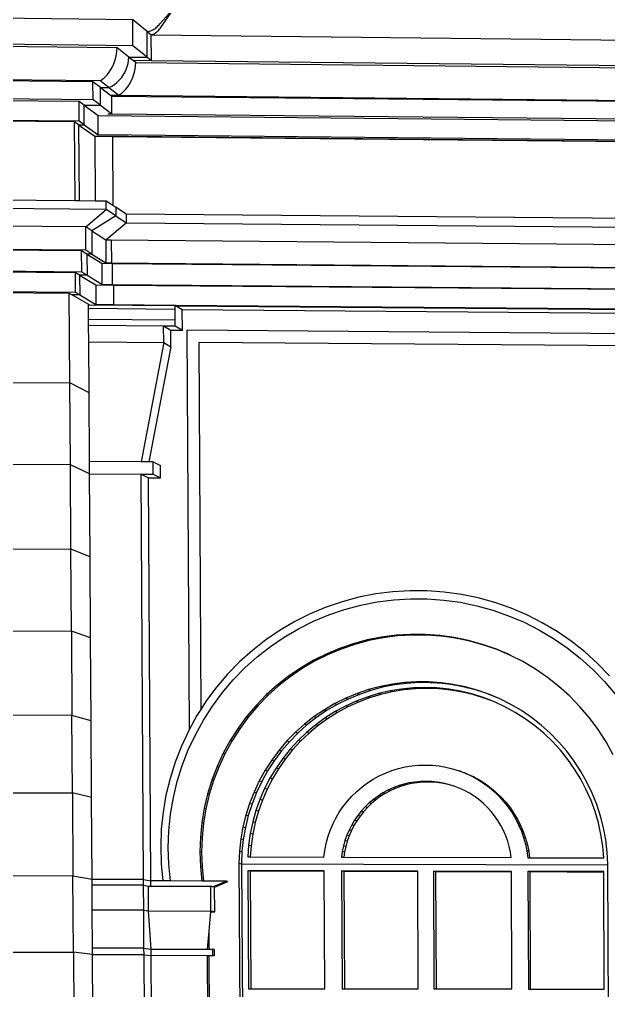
# Model space of a CAD drawing. Extents: x -106 to 80, y -44 to 65.
# Drawn here: x -48.99 to -32.37, y 10.86 to 38.27 of the extents above; entities that cross this region are included whole.
import ezdxf

# ---------------------------------------------------------------- set-up
doc = ezdxf.new("R2010")
doc.units = 0
doc.layers.get('0').update_dxf_attribs({"linetype": 'CONTINUOUS'})

msp = doc.modelspace()

# ---------------------------------------------------------------- linework, layer by layer
for p, q in [((-45.796, 38.263), (-62.522, 38.447)), ((-45.028, 38.152), (-44.609, 38.62)), ((-44.966, 38.1), (-44.609, 38.62)), ((-45.392, 37.931), (-45.796, 38.263)), ((-45.792, 37.53), (-45.796, 38.263)), ((-45.075, 38.099), (-45.054, 38.125)), ((-45.054, 38.125), (-45.028, 38.152)), ((-45.392, 37.931), (-45.359, 37.936)), ((-45.387, 37.207), (-45.392, 37.931)), ((-45.392, 37.931), (-45.275, 37.836)), ((-45.359, 37.936), (-45.326, 37.944)), ((-45.326, 37.944), (-45.294, 37.953)), ((-45.294, 37.953), (-45.263, 37.965)), ((-45.275, 37.836), (-45.247, 37.845)), ((-45.271, 37.113), (-45.275, 37.836)), ((-45.275, 37.836), (17.284, 37.158)), ((-45.263, 37.965), (-45.232, 37.978)), ((-45.247, 37.845), (-45.219, 37.856)), ((-45.232, 37.978), (-45.203, 37.994)), ((-45.219, 37.856), (-45.192, 37.869)), ((-45.203, 37.994), (-45.174, 38.012)), ((-45.192, 37.869), (-45.165, 37.885)), ((-45.174, 38.012), (-45.147, 38.031)), ((-45.165, 37.885), (-45.14, 37.902)), ((-45.147, 38.031), (-45.122, 38.052)), ((-45.14, 37.902), (-45.115, 37.921)), ((-45.122, 38.052), (-45.097, 38.075)), ((-45.115, 37.921), (-45.09, 37.942)), ((-45.097, 38.075), (-45.075, 38.099)), ((-45.09, 37.942), (-45.067, 37.965)), ((-45.067, 37.965), (-45.046, 37.989)), ((-45.046, 37.989), (-45.025, 38.015)), ((-45.025, 38.015), (-45.006, 38.042)), ((-45.006, 38.042), (-44.988, 38.071)), ((-44.988, 38.071), (-44.966, 38.1)), ((-45.792, 37.53), (-65.8, 37.745)), ((-46.237, 37.473), (-65.148, 37.675)), ((-46.273, 37.197), (-46.254, 37.288)), ((-46.254, 37.288), (-46.242, 37.381)), ((-46.242, 37.381), (-46.237, 37.473)), ((-45.906, 37.212), (-46.237, 37.473)), ((-45.387, 37.207), (-45.792, 37.53)), ((-46.371, 36.936), (-46.331, 37.02)), ((-46.331, 37.02), (-46.299, 37.107)), ((-46.299, 37.107), (-46.273, 37.197)), ((-45.949, 36.944), (-45.926, 37.032)), ((-45.926, 37.032), (-45.912, 37.121)), ((-45.912, 37.121), (-45.906, 37.212)), ((-45.906, 37.212), (-45.387, 37.207)), ((-45.906, 37.212), (-45.788, 37.119)), ((-45.788, 37.119), (-45.711, 37.058)), ((-45.788, 37.119), (-45.271, 37.113)), ((-45.715, 36.967), (-45.711, 37.058)), ((-45.711, 37.058), (17.721, 36.388)), ((-45.387, 37.207), (-45.271, 37.113)), ((-45.271, 37.113), (17.283, 36.451)), ((-46.522, 36.71), (-46.466, 36.781)), ((-46.466, 36.781), (-46.416, 36.856)), ((-46.416, 36.856), (-46.371, 36.936)), ((-46.063, 36.699), (-46.017, 36.777)), ((-46.017, 36.777), (-45.979, 36.859)), ((-45.979, 36.859), (-45.949, 36.944)), ((-45.772, 36.697), (-45.746, 36.786)), ((-45.746, 36.786), (-45.727, 36.876)), ((-45.727, 36.876), (-45.715, 36.967)), ((-46.716, 36.538), (-62.271, 36.699)), ((-46.919, 36.512), (-62.218, 36.671)), ((-46.708, 36.353), (-46.919, 36.512)), ((-46.916, 36.005), (-46.919, 36.512)), ((-46.716, 36.538), (-46.648, 36.588)), ((-46.469, 36.351), (-46.716, 36.538)), ((-46.648, 36.588), (-46.583, 36.646)), ((-46.583, 36.646), (-46.522, 36.71)), ((-46.312, 36.44), (-46.241, 36.496)), ((-46.241, 36.496), (-46.176, 36.558)), ((-46.176, 36.558), (-46.116, 36.626)), ((-46.116, 36.626), (-46.063, 36.699)), ((-45.887, 36.45), (-45.843, 36.528)), ((-45.843, 36.528), (-45.804, 36.611)), ((-45.804, 36.611), (-45.772, 36.697)), ((-46.705, 35.849), (-46.708, 36.353)), ((-46.708, 36.353), (-46.469, 36.351)), ((-46.708, 36.353), (-46.422, 36.138)), ((-46.469, 36.351), (-46.389, 36.392)), ((-46.469, 36.351), (-46.185, 36.136)), ((-46.389, 36.392), (-46.312, 36.44)), ((-46.185, 36.136), (-46.117, 36.186)), ((-46.117, 36.186), (-46.053, 36.243)), ((-46.053, 36.243), (-45.993, 36.306)), ((-45.993, 36.306), (-45.938, 36.375)), ((-45.938, 36.375), (-45.887, 36.45)), ((-46.916, 36.005), (-62.214, 36.16)), ((-47.31, 35.956), (-62.113, 36.107)), ((-47.168, 35.853), (-47.31, 35.956)), ((-47.306, 35.398), (-47.31, 35.956)), ((-46.705, 35.849), (-46.916, 36.005)), ((-46.422, 36.138), (-46.385, 36.111)), ((-46.422, 36.138), (-46.185, 36.136)), ((-46.382, 35.611), (-46.385, 36.111)), ((-46.385, 36.111), (18.397, 35.449)), ((-46.185, 36.136), (18.197, 35.477)), ((-47.165, 35.297), (-47.168, 35.853)), ((-47.168, 35.853), (-46.705, 35.849)), ((-47.168, 35.853), (-46.771, 35.564)), ((-46.705, 35.849), (-46.382, 35.611)), ((-47.306, 35.398), (-62.109, 35.545)), ((-47.439, 35.382), (-62.075, 35.527)), ((-47.322, 35.298), (-47.439, 35.382)), ((-47.425, 33.163), (-47.439, 35.382)), ((-47.165, 35.297), (-47.306, 35.398)), ((-46.768, 35.013), (-46.771, 35.564)), ((-46.771, 35.564), (18.783, 34.907)), ((-46.496, 35.612), (-46.382, 35.611)), ((-46.382, 35.611), (18.396, 34.961)), ((-47.322, 35.298), (-47.165, 35.297)), ((-47.322, 35.298), (-46.867, 34.975)), ((-47.322, 35.298), (-47.308, 33.162)), ((-47.165, 35.297), (-46.768, 35.013)), ((-46.867, 34.975), (-46.367, 34.97)), ((-46.867, 34.975), (-46.856, 33.157)), ((19.069, 34.327), (-46.867, 34.975)), ((18.782, 34.369), (-46.768, 35.013)), ((-46.367, 34.97), (19.069, 34.327)), ((-46.367, 34.97), (-46.355, 33.027)), ((-63.336, 33.308), (-47.425, 33.163)), ((-46.544, 32.907), (-64.619, 33.071)), ((-47.425, 33.163), (-47.308, 33.162)), ((-47.308, 33.162), (-46.856, 33.157)), ((-47.123, 32.415), (-46.544, 32.907)), ((-46.856, 33.157), (-46.545, 33.155)), ((-46.544, 32.907), (-46.545, 33.155)), ((-46.545, 33.155), (-46.355, 33.027)), ((-46.271, 32.726), (-46.544, 32.907)), ((-46.355, 33.027), (-46.272, 32.971)), ((-46.272, 32.971), (-46.271, 32.726)), ((-45.984, 32.778), (-46.272, 32.971)), ((-46.271, 32.726), (-46.952, 32.305)), ((-46.271, 32.726), (-45.983, 32.535)), ((-45.984, 32.778), (-45.983, 32.535)), ((18.218, 32.198), (-45.984, 32.778)), ((-47.123, 32.415), (-63.763, 32.563)), ((-46.952, 32.305), (-47.123, 32.415)), ((-47.119, 31.756), (-47.123, 32.415)), ((-46.555, 32.05), (-45.983, 32.535)), ((-45.983, 32.535), (18.217, 31.96)), ((-46.952, 32.305), (-46.948, 31.65)), ((-46.952, 32.305), (-46.555, 32.05)), ((-47.119, 31.756), (-62.12, 31.887)), ((-47.238, 31.744), (-62.09, 31.873)), ((-46.555, 32.05), (-46.551, 31.402)), ((-46.555, 32.05), (-46.402, 32.049)), ((-46.402, 32.049), (-46.398, 31.4)), ((-46.402, 32.049), (18.789, 31.477)), ((-47.088, 31.651), (-47.238, 31.744)), ((-47.234, 31.143), (-47.238, 31.744)), ((-46.948, 31.65), (-47.119, 31.756)), ((-47.088, 31.651), (-47.085, 31.052)), ((-46.948, 31.65), (-47.088, 31.651)), ((-47.088, 31.651), (-46.669, 31.39)), ((-46.948, 31.65), (-46.551, 31.402)), ((-47.234, 31.143), (-62.085, 31.269)), ((-46.669, 31.39), (-46.665, 30.798)), ((-46.669, 31.39), (-46.377, 31.387)), ((-46.551, 31.402), (-46.398, 31.4)), ((-46.398, 31.4), (18.787, 30.844)), ((-46.377, 31.387), (-46.373, 30.795)), ((-46.377, 31.387), (18.904, 30.83)), ((-47.412, 31.125), (-62.039, 31.249)), ((-47.409, 30.567), (-47.412, 31.125)), ((-47.295, 31.054), (-47.412, 31.125)), ((-47.295, 31.054), (-47.291, 30.498)), ((-47.085, 31.052), (-47.295, 31.054)), ((-47.295, 31.054), (-46.841, 30.78)), ((-47.085, 31.052), (-47.234, 31.143)), ((-47.085, 31.052), (-46.665, 30.798)), ((-46.841, 30.78), (-46.837, 30.23)), ((-46.841, 30.78), (-46.341, 30.776)), ((-46.665, 30.798), (-46.373, 30.795)), ((-46.373, 30.795), (18.902, 30.252)), ((-46.341, 30.776), (-46.338, 30.226)), ((-46.341, 30.776), (19.077, 30.232)), ((-47.409, 30.567), (-62.035, 30.688)), ((-52.859, 30.593), (-47.586, 30.55)), ((-47.586, 30.55), (-47.502, 30.5)), ((-47.57, 28.014), (-47.586, 30.55)), ((-47.502, 30.5), (-47.045, 30.232)), ((-47.291, 30.498), (-47.502, 30.5)), ((-47.291, 30.498), (-47.409, 30.567)), ((-47.291, 30.498), (-46.837, 30.23)), ((-47.045, 30.232), (-47.013, 30.213)), ((-47.044, 30.109), (-47.045, 30.232)), ((-47.013, 30.213), (-44.598, 30.194)), ((-46.837, 30.23), (-46.338, 30.226)), ((-46.338, 30.226), (-44.598, 30.212)), ((-44.598, 30.212), (-44.568, 30.193)), ((-44.598, 30.212), (-30.786, 30.1)), ((-44.598, 30.194), (-44.598, 30.212)), ((-44.598, 30.089), (-44.598, 30.194)), ((-44.568, 30.193), (-30.786, 30.081)), ((-44.568, 30.193), (-44.4, 30.088)), ((-44.598, 30.089), (-47.044, 30.109)), ((-47.043, 29.81), (-47.044, 30.109)), ((-44.596, 29.791), (-44.598, 30.089)), ((-44.396, 29.5), (-44.4, 30.088)), ((-44.4, 30.088), (-30.785, 29.978)), ((-47.043, 29.81), (-44.596, 29.791)), ((-47.042, 29.641), (-47.043, 29.81)), ((-47.039, 29.169), (-47.042, 29.641)), ((-47.042, 29.641), (-44.925, 29.624)), ((-44.922, 29.153), (-44.925, 29.624)), ((-44.925, 29.624), (-44.724, 29.503)), ((-44.925, 29.624), (-44.595, 29.622)), ((-44.595, 29.622), (-44.596, 29.791)), ((-44.595, 29.622), (-44.396, 29.5)), ((-44.724, 29.503), (-44.396, 29.5)), ((-44.722, 29.034), (-44.724, 29.503)), ((-30.938, 29.394), (-44.263, 29.499)), ((-44.196, 18.242), (-44.263, 29.499)), ((-47.03, 27.732), (-47.039, 29.169)), ((-47.039, 29.169), (-44.922, 29.153)), ((-44.922, 29.153), (-45.562, 25.787)), ((-44.922, 29.153), (-44.722, 29.034)), ((-43.935, 29.155), (-43.874, 18.798)), ((-31.141, 29.056), (-43.935, 29.155)), ((-44.722, 29.034), (-45.34, 25.785)), ((-51.212, 28.041), (-47.57, 28.014)), ((-47.556, 25.701), (-47.57, 28.014)), ((-47.03, 27.732), (-47.57, 28.014)), ((-47.017, 25.796), (-47.03, 27.732)), ((-47.015, 25.45), (-47.017, 25.796)), ((-45.562, 25.787), (-47.017, 25.796)), ((-45.34, 25.785), (-45.562, 25.787)), ((-45.219, 25.784), (-45.34, 25.785)), ((-45.216, 25.434), (-45.219, 25.784)), ((-45.219, 25.784), (-45.016, 25.684)), ((-47.556, 25.701), (-51.196, 25.725)), ((-47.541, 23.321), (-47.556, 25.701)), ((-47.015, 25.45), (-47.556, 25.701)), ((-45.014, 25.335), (-45.016, 25.684)), ((-47.015, 25.445), (-47.015, 25.45)), ((-47.001, 23.103), (-47.015, 25.445)), ((-47.015, 25.445), (-45.56, 25.436)), ((-45.491, 13.992), (-45.56, 25.436)), ((-45.56, 25.436), (-45.356, 25.338)), ((-45.56, 25.436), (-45.216, 25.434)), ((-45.356, 25.338), (-45.014, 25.335)), ((-45.288, 13.956), (-45.356, 25.338)), ((-45.216, 25.434), (-45.014, 25.335)), ((-51.18, 23.342), (-47.541, 23.321)), ((-47.526, 21.003), (-47.541, 23.321)), ((-47.001, 23.103), (-47.541, 23.321)), ((-46.986, 20.816), (-47.001, 23.103)), ((-39.415, 21.963), (-39.883, 21.837)), ((-38.94, 22.056), (-39.415, 21.963)), ((-38.459, 22.118), (-38.94, 22.056)), ((-37.975, 22.148), (-38.459, 22.118)), ((-37.49, 22.145), (-37.975, 22.148)), ((-37.006, 22.111), (-37.49, 22.145)), ((-36.525, 22.044), (-37.006, 22.111)), ((-36.05, 21.945), (-36.525, 22.044)), ((-35.582, 21.815), (-36.05, 21.945)), ((-40.341, 21.681), (-40.788, 21.494)), ((-39.883, 21.837), (-40.341, 21.681)), ((-39.818, 21.619), (-39.363, 21.741)), ((-39.363, 21.741), (-38.901, 21.833)), ((-38.901, 21.833), (-38.433, 21.893)), ((-38.433, 21.893), (-37.963, 21.922)), ((-37.963, 21.922), (-37.491, 21.919)), ((-37.491, 21.919), (-37.021, 21.885)), ((-37.021, 21.885), (-36.554, 21.82)), ((-36.554, 21.82), (-36.091, 21.724)), ((-36.091, 21.724), (-35.637, 21.598)), ((-35.123, 21.654), (-35.582, 21.815)), ((-40.788, 21.494), (-41.222, 21.278)), ((-40.698, 21.285), (-40.263, 21.467)), ((-40.263, 21.467), (-39.818, 21.619)), ((-35.637, 21.598), (-35.191, 21.442)), ((-35.191, 21.442), (-34.756, 21.256)), ((-34.676, 21.463), (-35.123, 21.654)), ((-34.243, 21.243), (-34.676, 21.463)), ((-41.222, 21.278), (-41.639, 21.033)), ((-41.119, 21.075), (-40.698, 21.285)), ((-34.756, 21.256), (-34.335, 21.042)), ((-33.825, 20.995), (-34.243, 21.243)), ((-51.118, 21.02), (-47.526, 21.003)), ((-46.986, 20.816), (-47.526, 21.003)), ((-47.526, 21.003), (-47.511, 18.629)), ((-41.639, 21.033), (-42.04, 20.761)), ((-41.914, 20.572), (-41.525, 20.837)), ((-41.525, 20.837), (-41.119, 21.075)), ((-38.774, 20.837), (-39.178, 20.757)), ((-38.366, 20.89), (-38.774, 20.837)), ((-38.733, 20.819), (-38.774, 20.837)), ((-38.325, 20.872), (-38.733, 20.819)), ((-37.956, 20.916), (-38.366, 20.89)), ((-38.325, 20.872), (-38.366, 20.89)), ((-37.915, 20.897), (-38.325, 20.872)), ((-37.915, 20.897), (-37.956, 20.916)), ((-37.544, 20.914), (-37.956, 20.916)), ((-37.504, 20.895), (-37.915, 20.897)), ((-37.504, 20.895), (-37.544, 20.914)), ((-37.133, 20.884), (-37.544, 20.914)), ((-37.094, 20.866), (-37.504, 20.895)), ((-36.725, 20.827), (-37.133, 20.884)), ((-37.094, 20.866), (-37.133, 20.884)), ((-36.687, 20.809), (-37.094, 20.866)), ((-34.335, 21.042), (-33.929, 20.801)), ((-33.424, 20.72), (-33.825, 20.995)), ((-46.972, 18.475), (-46.986, 20.816)), ((-42.04, 20.761), (-42.421, 20.463)), ((-42.284, 20.282), (-41.914, 20.572)), ((-39.575, 20.65), (-39.963, 20.517)), ((-39.532, 20.632), (-39.92, 20.499)), ((-39.178, 20.757), (-39.575, 20.65)), ((-39.532, 20.632), (-39.575, 20.65)), ((-39.135, 20.739), (-39.532, 20.632)), ((-39.135, 20.739), (-39.178, 20.757)), ((-38.733, 20.819), (-39.135, 20.739)), ((-36.322, 20.744), (-36.725, 20.827)), ((-36.687, 20.809), (-36.725, 20.827)), ((-36.284, 20.725), (-36.687, 20.809)), ((-36.284, 20.725), (-36.322, 20.744)), ((-35.925, 20.633), (-36.322, 20.744)), ((-35.887, 20.615), (-36.284, 20.725)), ((-35.536, 20.496), (-35.925, 20.633)), ((-35.887, 20.615), (-35.925, 20.633)), ((-35.499, 20.479), (-35.887, 20.615)), ((-33.929, 20.801), (-33.539, 20.533)), ((-33.042, 20.419), (-33.424, 20.72)), ((-42.421, 20.463), (-42.782, 20.139)), ((-40.342, 20.358), (-40.709, 20.174)), ((-40.298, 20.341), (-40.665, 20.157)), ((-39.963, 20.517), (-40.342, 20.358)), ((-40.298, 20.341), (-40.342, 20.358)), ((-39.92, 20.499), (-40.298, 20.341)), ((-39.92, 20.499), (-39.963, 20.517)), ((-35.157, 20.334), (-35.536, 20.496)), ((-35.499, 20.479), (-35.536, 20.496)), ((-35.134, 20.322), (-35.499, 20.479)), ((-35.134, 20.322), (-35.157, 20.334)), ((-34.789, 20.147), (-35.134, 20.322)), ((-33.539, 20.533), (-33.168, 20.24)), ((-32.681, 20.094), (-33.042, 20.419)), ((-42.782, 20.139), (-43.12, 19.793)), ((-42.635, 19.968), (-42.284, 20.282)), ((-40.709, 20.174), (-41.063, 19.966)), ((-40.665, 20.157), (-41.019, 19.949)), ((-40.665, 20.157), (-40.709, 20.174)), ((-34.435, 19.936), (-34.789, 20.147)), ((-33.168, 20.24), (-32.817, 19.924)), ((-32.342, 19.745), (-32.681, 20.094)), ((-43.12, 19.793), (-43.434, 19.424)), ((-42.963, 19.63), (-42.635, 19.968)), ((-41.063, 19.966), (-41.403, 19.734)), ((-41.019, 19.949), (-41.357, 19.717)), ((-41.019, 19.949), (-41.063, 19.966)), ((-34.095, 19.702), (-34.435, 19.936)), ((-32.817, 19.924), (-32.488, 19.585)), ((-43.268, 19.272), (-42.963, 19.63)), ((-41.726, 19.48), (-42.031, 19.205)), ((-41.68, 19.464), (-41.985, 19.189)), ((-41.403, 19.734), (-41.726, 19.48)), ((-41.68, 19.464), (-41.726, 19.48)), ((-41.357, 19.717), (-41.68, 19.464)), ((-41.357, 19.717), (-41.403, 19.734)), ((-38.471, 19.512), (-38.809, 19.446)), ((-38.409, 19.488), (-38.746, 19.421)), ((-38.129, 19.557), (-38.471, 19.512)), ((-38.471, 19.512), (-38.409, 19.488)), ((-38.068, 19.532), (-38.409, 19.488)), ((-37.785, 19.578), (-38.129, 19.557)), ((-38.129, 19.557), (-38.068, 19.532)), ((-37.725, 19.553), (-38.068, 19.532)), ((-37.44, 19.576), (-37.785, 19.578)), ((-37.785, 19.578), (-37.725, 19.553)), ((-37.38, 19.552), (-37.725, 19.553)), ((-37.44, 19.576), (-37.38, 19.552)), ((-37.096, 19.552), (-37.44, 19.576)), ((-37.037, 19.527), (-37.38, 19.552)), ((-37.096, 19.552), (-37.037, 19.527)), ((-36.754, 19.505), (-37.096, 19.552)), ((-36.696, 19.48), (-37.037, 19.527)), ((-36.416, 19.435), (-36.754, 19.505)), ((-36.754, 19.505), (-36.696, 19.48)), ((-36.358, 19.411), (-36.696, 19.48)), ((-33.771, 19.446), (-34.095, 19.702)), ((-32.488, 19.585), (-32.181, 19.225)), ((-43.434, 19.424), (-43.722, 19.035)), ((-43.548, 18.893), (-43.268, 19.272)), ((-42.031, 19.205), (-42.317, 18.91)), ((-41.985, 19.189), (-42.27, 18.894)), ((-41.985, 19.189), (-42.031, 19.205)), ((-39.467, 19.245), (-39.785, 19.113)), ((-39.403, 19.221), (-39.721, 19.089)), ((-39.141, 19.356), (-39.467, 19.245)), ((-39.467, 19.245), (-39.403, 19.221)), ((-39.078, 19.332), (-39.403, 19.221)), ((-38.861, 19.244), (-39.179, 19.147)), ((-38.809, 19.446), (-39.141, 19.356)), ((-39.141, 19.356), (-39.078, 19.332)), ((-38.799, 19.22), (-39.116, 19.123)), ((-38.746, 19.421), (-39.078, 19.332)), ((-38.537, 19.319), (-38.861, 19.244)), ((-38.799, 19.22), (-38.861, 19.244)), ((-38.809, 19.446), (-38.746, 19.421)), ((-38.476, 19.295), (-38.799, 19.22)), ((-38.209, 19.373), (-38.537, 19.319)), ((-38.476, 19.295), (-38.537, 19.319)), ((-38.148, 19.348), (-38.476, 19.295)), ((-37.878, 19.404), (-38.209, 19.373)), ((-38.148, 19.348), (-38.209, 19.373)), ((-37.818, 19.38), (-38.148, 19.348)), ((-37.545, 19.414), (-37.878, 19.404)), ((-37.818, 19.38), (-37.878, 19.404)), ((-37.485, 19.39), (-37.818, 19.38)), ((-37.212, 19.402), (-37.545, 19.414)), ((-37.485, 19.39), (-37.545, 19.414)), ((-37.153, 19.377), (-37.485, 19.39)), ((-36.881, 19.367), (-37.212, 19.402)), ((-37.153, 19.377), (-37.212, 19.402)), ((-36.823, 19.343), (-37.153, 19.377)), ((-36.553, 19.311), (-36.881, 19.367)), ((-36.823, 19.343), (-36.881, 19.367)), ((-36.495, 19.287), (-36.823, 19.343)), ((-36.228, 19.233), (-36.553, 19.311)), ((-36.495, 19.287), (-36.553, 19.311)), ((-36.171, 19.209), (-36.495, 19.287)), ((-36.083, 19.343), (-36.416, 19.435)), ((-36.416, 19.435), (-36.358, 19.411)), ((-36.026, 19.319), (-36.358, 19.411)), ((-35.91, 19.134), (-36.228, 19.233)), ((-36.171, 19.209), (-36.228, 19.233)), ((-35.854, 19.11), (-36.171, 19.209)), ((-35.757, 19.23), (-36.083, 19.343)), ((-36.083, 19.343), (-36.026, 19.319)), ((-35.701, 19.206), (-36.026, 19.319)), ((-35.439, 19.095), (-35.757, 19.23)), ((-35.757, 19.23), (-35.701, 19.206)), ((-35.436, 19.093), (-35.701, 19.206)), ((-33.465, 19.169), (-33.771, 19.446)), ((-43.722, 19.035), (-43.874, 18.798)), ((-40.093, 18.96), (-40.39, 18.786)), ((-40.028, 18.936), (-40.325, 18.763)), ((-39.785, 19.113), (-40.093, 18.96)), ((-40.093, 18.96), (-40.028, 18.936)), ((-39.721, 19.089), (-40.028, 18.936)), ((-39.49, 19.03), (-39.792, 18.892)), ((-39.785, 19.113), (-39.721, 19.089)), ((-39.427, 19.006), (-39.728, 18.868)), ((-39.179, 19.147), (-39.49, 19.03)), ((-39.427, 19.006), (-39.49, 19.03)), ((-39.116, 19.123), (-39.427, 19.006)), ((-39.116, 19.123), (-39.179, 19.147)), ((-35.854, 19.11), (-35.91, 19.134)), ((-35.688, 19.048), (-35.91, 19.134)), ((-35.694, 19.048), (-35.854, 19.11)), ((-35.688, 19.048), (-35.694, 19.048)), ((-35.572, 19.001), (-35.694, 19.048)), ((-35.599, 19.014), (-35.688, 19.048)), ((-35.572, 19.001), (-35.599, 19.014)), ((-35.296, 18.873), (-35.572, 19.001)), ((-35.436, 19.093), (-35.439, 19.095)), ((-35.13, 18.939), (-35.436, 19.093)), ((-34.832, 18.763), (-35.13, 18.939)), ((-33.178, 18.873), (-33.465, 19.169)), ((-47.511, 18.629), (-51.148, 18.644)), ((-43.874, 18.798), (-43.984, 18.627)), ((-43.803, 18.497), (-43.548, 18.893)), ((-42.317, 18.91), (-42.582, 18.596)), ((-42.27, 18.894), (-42.535, 18.581)), ((-42.27, 18.894), (-42.317, 18.91)), ((-40.39, 18.786), (-40.675, 18.593)), ((-40.325, 18.763), (-40.609, 18.57)), ((-40.39, 18.786), (-40.325, 18.763)), ((-40.085, 18.734), (-40.366, 18.557)), ((-40.02, 18.711), (-40.301, 18.534)), ((-39.792, 18.892), (-40.085, 18.734)), ((-40.02, 18.711), (-40.085, 18.734)), ((-39.728, 18.868), (-40.02, 18.711)), ((-39.728, 18.868), (-39.792, 18.892)), ((-35.003, 18.713), (-35.296, 18.873)), ((-34.721, 18.534), (-35.003, 18.713)), ((-34.547, 18.568), (-34.832, 18.763)), ((-32.911, 18.558), (-33.178, 18.873)), ((-46.972, 18.475), (-47.511, 18.629)), ((-47.497, 16.438), (-47.511, 18.629)), ((-46.958, 16.314), (-46.972, 18.475)), ((-43.984, 18.627), (-44.196, 18.242)), ((-44.03, 18.084), (-43.803, 18.497)), ((-42.582, 18.596), (-42.826, 18.266)), ((-42.535, 18.581), (-42.779, 18.251)), ((-42.535, 18.581), (-42.582, 18.596)), ((-40.946, 18.381), (-41.203, 18.152)), ((-40.675, 18.593), (-40.946, 18.381)), ((-40.946, 18.381), (-40.88, 18.359)), ((-40.609, 18.57), (-40.88, 18.359)), ((-40.675, 18.593), (-40.609, 18.57)), ((-40.366, 18.557), (-40.635, 18.362)), ((-40.301, 18.534), (-40.569, 18.339)), ((-40.301, 18.534), (-40.366, 18.557)), ((-34.452, 18.337), (-34.721, 18.534)), ((-34.274, 18.355), (-34.547, 18.568)), ((-32.666, 18.226), (-32.911, 18.558)), ((-44.218, 18.202), (-44.424, 17.763)), ((-44.196, 18.242), (-44.218, 18.202)), ((-42.826, 18.266), (-43.047, 17.919)), ((-42.779, 18.251), (-43, 17.905)), ((-42.779, 18.251), (-42.826, 18.266)), ((-41.203, 18.152), (-41.444, 17.906)), ((-41.136, 18.13), (-41.376, 17.885)), ((-41.203, 18.152), (-41.136, 18.13)), ((-40.88, 18.359), (-41.136, 18.13)), ((-40.89, 18.149), (-41.13, 17.919)), ((-40.823, 18.127), (-41.063, 17.898)), ((-40.635, 18.362), (-40.89, 18.149)), ((-40.823, 18.127), (-40.89, 18.149)), ((-40.569, 18.339), (-40.823, 18.127)), ((-40.569, 18.339), (-40.635, 18.362)), ((-34.196, 18.123), (-34.452, 18.337)), ((-34.017, 18.124), (-34.274, 18.355)), ((-33.954, 17.892), (-34.196, 18.123)), ((-33.775, 17.877), (-34.017, 18.124)), ((-32.443, 17.879), (-32.666, 18.226)), ((-44.229, 17.657), (-44.03, 18.084)), ((-43.047, 17.919), (-43.244, 17.558)), ((-43, 17.905), (-43.197, 17.544)), ((-43, 17.905), (-43.047, 17.919)), ((-41.444, 17.906), (-41.667, 17.644)), ((-41.376, 17.885), (-41.599, 17.624)), ((-41.444, 17.906), (-41.376, 17.885)), ((-41.13, 17.919), (-41.355, 17.674)), ((-41.063, 17.898), (-41.287, 17.653)), ((-41.063, 17.898), (-41.13, 17.919)), ((-33.728, 17.646), (-33.954, 17.892)), ((-33.55, 17.615), (-33.775, 17.877)), ((-32.243, 17.518), (-32.443, 17.879)), ((-44.424, 17.763), (-44.599, 17.311)), ((-44.399, 17.217), (-44.229, 17.657)), ((-43.244, 17.558), (-43.417, 17.185)), ((-43.197, 17.544), (-43.369, 17.171)), ((-43.197, 17.544), (-43.244, 17.558)), ((-41.667, 17.644), (-41.873, 17.368)), ((-41.599, 17.624), (-41.805, 17.348)), ((-41.667, 17.644), (-41.599, 17.624)), ((-41.355, 17.674), (-41.562, 17.415)), ((-41.287, 17.653), (-41.495, 17.395)), ((-41.287, 17.653), (-41.355, 17.674)), ((-33.519, 17.386), (-33.728, 17.646)), ((-33.342, 17.338), (-33.55, 17.615)), ((-44.599, 17.311), (-44.744, 16.847)), ((-41.873, 17.368), (-42.06, 17.079)), ((-41.805, 17.348), (-41.991, 17.06)), ((-41.873, 17.368), (-41.805, 17.348)), ((-41.562, 17.415), (-41.752, 17.142)), ((-41.495, 17.395), (-41.684, 17.122)), ((-41.495, 17.395), (-41.562, 17.415)), ((-33.328, 17.113), (-33.519, 17.386)), ((-33.153, 17.049), (-33.342, 17.338)), ((-44.54, 16.766), (-44.399, 17.217)), ((-43.417, 17.185), (-43.565, 16.8)), ((-43.369, 17.171), (-43.516, 16.788)), ((-43.369, 17.171), (-43.417, 17.185)), ((-42.06, 17.079), (-42.228, 16.778)), ((-41.991, 17.06), (-42.158, 16.759)), ((-42.06, 17.079), (-41.991, 17.06)), ((-41.752, 17.142), (-41.924, 16.857)), ((-41.684, 17.122), (-41.855, 16.838)), ((-41.684, 17.122), (-41.752, 17.142)), ((-38.84, 16.921), (-38.665, 17.002)), ((-38.665, 17.002), (-38.484, 17.071)), ((-38.484, 17.071), (-38.3, 17.127)), ((-38.3, 17.127), (-38.112, 17.172)), ((-38.112, 17.172), (-37.922, 17.203)), ((-37.922, 17.203), (-37.729, 17.222)), ((-37.729, 17.222), (-37.536, 17.228)), ((-37.536, 17.228), (-37.343, 17.221)), ((-37.343, 17.221), (-37.15, 17.201)), ((-37.15, 17.201), (-36.96, 17.168)), ((-36.96, 17.168), (-36.772, 17.122)), ((-36.772, 17.122), (-36.587, 17.064)), ((-36.587, 17.064), (-36.406, 16.994)), ((-36.529, 17.045), (-36.587, 17.064)), ((-36.529, 17.045), (-36.349, 16.974)), ((-33.154, 16.827), (-33.328, 17.113)), ((-32.984, 16.747), (-33.153, 17.049)), ((-44.744, 16.847), (-44.858, 16.375)), ((-44.65, 16.307), (-44.54, 16.766)), ((-43.565, 16.8), (-43.686, 16.407)), ((-43.516, 16.788), (-43.638, 16.395)), ((-43.516, 16.788), (-43.565, 16.8)), ((-42.228, 16.778), (-42.375, 16.466)), ((-42.158, 16.759), (-42.305, 16.448)), ((-42.228, 16.778), (-42.158, 16.759)), ((-41.924, 16.857), (-42.076, 16.561)), ((-41.855, 16.838), (-42.007, 16.543)), ((-41.855, 16.838), (-41.924, 16.857)), ((-39.326, 16.61), (-39.171, 16.724)), ((-39.171, 16.724), (-39.009, 16.828)), ((-39.009, 16.828), (-38.84, 16.921)), ((-37.838, 16.747), (-37.996, 16.721)), ((-37.778, 16.728), (-37.935, 16.702)), ((-37.679, 16.762), (-37.838, 16.747)), ((-37.778, 16.728), (-37.838, 16.747)), ((-37.619, 16.743), (-37.778, 16.728)), ((-37.519, 16.767), (-37.679, 16.762)), ((-37.619, 16.743), (-37.679, 16.762)), ((-37.46, 16.748), (-37.619, 16.743)), ((-37.359, 16.761), (-37.519, 16.767)), ((-37.46, 16.748), (-37.519, 16.767)), ((-37.3, 16.742), (-37.46, 16.748)), ((-37.2, 16.745), (-37.359, 16.761)), ((-37.3, 16.742), (-37.359, 16.761)), ((-37.141, 16.726), (-37.3, 16.742)), ((-37.042, 16.718), (-37.2, 16.745)), ((-37.141, 16.726), (-37.2, 16.745)), ((-36.984, 16.699), (-37.141, 16.726)), ((-36.406, 16.994), (-36.231, 16.912)), ((-36.349, 16.974), (-36.406, 16.994)), ((-36.349, 16.974), (-36.174, 16.892)), ((-36.231, 16.912), (-36.061, 16.818)), ((-36.174, 16.892), (-36.231, 16.912)), ((-36.174, 16.892), (-36.004, 16.799)), ((-36.061, 16.818), (-35.898, 16.713)), ((-36.004, 16.799), (-36.061, 16.818)), ((-36.004, 16.799), (-35.841, 16.694)), ((-33, 16.532), (-33.154, 16.827)), ((-32.835, 16.436), (-32.984, 16.747)), ((-51.133, 16.45), (-47.497, 16.438)), ((-42.375, 16.466), (-42.501, 16.145)), ((-42.305, 16.448), (-42.431, 16.128)), ((-42.375, 16.466), (-42.305, 16.448)), ((-42.076, 16.561), (-42.208, 16.256)), ((-42.007, 16.543), (-42.139, 16.238)), ((-42.007, 16.543), (-42.076, 16.561)), ((-39.612, 16.351), (-39.473, 16.485)), ((-39.473, 16.485), (-39.326, 16.61)), ((-38.598, 16.515), (-38.739, 16.439)), ((-38.537, 16.496), (-38.677, 16.42)), ((-38.453, 16.581), (-38.598, 16.515)), ((-38.537, 16.496), (-38.598, 16.515)), ((-38.392, 16.563), (-38.537, 16.496)), ((-38.304, 16.638), (-38.453, 16.581)), ((-38.392, 16.563), (-38.453, 16.581)), ((-38.243, 16.619), (-38.392, 16.563)), ((-38.151, 16.685), (-38.304, 16.638)), ((-38.243, 16.619), (-38.304, 16.638)), ((-38.091, 16.666), (-38.243, 16.619)), ((-37.996, 16.721), (-38.151, 16.685)), ((-38.091, 16.666), (-38.151, 16.685)), ((-37.935, 16.702), (-38.091, 16.666)), ((-37.935, 16.702), (-37.996, 16.721)), ((-36.886, 16.68), (-37.042, 16.718)), ((-36.984, 16.699), (-37.042, 16.718)), ((-36.828, 16.662), (-36.984, 16.699)), ((-36.733, 16.633), (-36.886, 16.68)), ((-36.828, 16.662), (-36.886, 16.68)), ((-36.731, 16.631), (-36.828, 16.662)), ((-36.73, 16.631), (-36.733, 16.633)), ((-36.731, 16.631), (-36.73, 16.631)), ((-36.724, 16.629), (-36.731, 16.631)), ((-36.724, 16.629), (-36.73, 16.631)), ((-36.584, 16.575), (-36.724, 16.629)), ((-36.438, 16.508), (-36.584, 16.575)), ((-36.297, 16.431), (-36.438, 16.508)), ((-35.898, 16.713), (-35.742, 16.598)), ((-35.841, 16.694), (-35.898, 16.713)), ((-35.841, 16.694), (-35.686, 16.579)), ((-35.742, 16.598), (-35.594, 16.472)), ((-35.686, 16.579), (-35.742, 16.598)), ((-35.686, 16.579), (-35.538, 16.454)), ((-35.594, 16.472), (-35.455, 16.337)), ((-35.538, 16.454), (-35.594, 16.472)), ((-35.538, 16.454), (-35.399, 16.319)), ((-32.866, 16.226), (-33, 16.532)), ((-46.958, 16.314), (-47.497, 16.438)), ((-47.497, 16.438), (-47.482, 14.092)), ((-46.944, 14.001), (-46.958, 16.314)), ((-44.858, 16.375), (-44.94, 15.896)), ((-44.729, 15.841), (-44.65, 16.307)), ((-43.686, 16.407), (-43.781, 16.006)), ((-43.638, 16.395), (-43.732, 15.994)), ((-43.638, 16.395), (-43.686, 16.407)), ((-42.208, 16.256), (-42.319, 15.942)), ((-42.139, 16.238), (-42.25, 15.925)), ((-42.139, 16.238), (-42.208, 16.256)), ((-39.86, 16.056), (-39.741, 16.207)), ((-39.741, 16.207), (-39.612, 16.351)), ((-39.002, 16.259), (-39.125, 16.157)), ((-38.94, 16.241), (-39.062, 16.139)), ((-38.874, 16.353), (-39.002, 16.259)), ((-38.94, 16.241), (-39.002, 16.259)), ((-38.811, 16.335), (-38.94, 16.241)), ((-38.739, 16.439), (-38.874, 16.353)), ((-38.811, 16.335), (-38.874, 16.353)), ((-38.677, 16.42), (-38.811, 16.335)), ((-38.677, 16.42), (-38.739, 16.439)), ((-36.162, 16.345), (-36.297, 16.431)), ((-36.032, 16.25), (-36.162, 16.345)), ((-35.909, 16.147), (-36.032, 16.25)), ((-35.455, 16.337), (-35.324, 16.193)), ((-35.399, 16.319), (-35.455, 16.337)), ((-35.399, 16.319), (-35.269, 16.176)), ((-35.324, 16.193), (-35.204, 16.041)), ((-35.269, 16.176), (-35.324, 16.193)), ((-35.269, 16.176), (-35.149, 16.024)), ((-32.752, 15.913), (-32.866, 16.226)), ((-32.707, 16.115), (-32.835, 16.436)), ((-43.781, 16.006), (-43.849, 15.599)), ((-43.732, 15.994), (-43.8, 15.588)), ((-43.732, 15.994), (-43.781, 16.006)), ((-42.501, 16.145), (-42.605, 15.817)), ((-42.431, 16.128), (-42.535, 15.8)), ((-42.501, 16.145), (-42.431, 16.128)), ((-42.319, 15.942), (-42.41, 15.621)), ((-42.25, 15.925), (-42.34, 15.605)), ((-42.25, 15.925), (-42.319, 15.942)), ((-39.968, 15.896), (-39.86, 16.056)), ((-39.347, 15.928), (-39.447, 15.803)), ((-39.284, 15.911), (-39.383, 15.786)), ((-39.24, 16.046), (-39.347, 15.928)), ((-39.284, 15.911), (-39.347, 15.928)), ((-39.177, 16.029), (-39.284, 15.911)), ((-39.125, 16.157), (-39.24, 16.046)), ((-39.177, 16.029), (-39.24, 16.046)), ((-39.062, 16.139), (-39.177, 16.029)), ((-39.062, 16.139), (-39.125, 16.157)), ((-35.794, 16.036), (-35.909, 16.147)), ((-35.685, 15.917), (-35.794, 16.036)), ((-35.585, 15.792), (-35.685, 15.917)), ((-35.204, 16.041), (-35.094, 15.881)), ((-35.149, 16.024), (-35.204, 16.041)), ((-35.149, 16.024), (-35.04, 15.864)), ((-32.659, 15.593), (-32.752, 15.913)), ((-32.6, 15.787), (-32.707, 16.115)), ((-44.94, 15.896), (-44.99, 15.413)), ((-44.777, 15.371), (-44.729, 15.841)), ((-42.605, 15.817), (-42.687, 15.481)), ((-42.535, 15.8), (-42.617, 15.465)), ((-42.605, 15.817), (-42.535, 15.8)), ((-40.152, 15.557), (-40.066, 15.73)), ((-40.066, 15.73), (-39.968, 15.896)), ((-39.538, 15.672), (-39.619, 15.535)), ((-39.474, 15.655), (-39.556, 15.519)), ((-39.447, 15.803), (-39.538, 15.672)), ((-39.474, 15.655), (-39.538, 15.672)), ((-39.383, 15.786), (-39.474, 15.655)), ((-39.383, 15.786), (-39.447, 15.803)), ((-35.493, 15.66), (-35.585, 15.792)), ((-35.41, 15.523), (-35.493, 15.66)), ((-35.094, 15.881), (-34.996, 15.714)), ((-35.04, 15.864), (-35.094, 15.881)), ((-35.04, 15.864), (-34.941, 15.698)), ((-34.996, 15.714), (-34.908, 15.541)), ((-34.941, 15.698), (-34.996, 15.714)), ((-34.941, 15.698), (-34.854, 15.525)), ((-32.515, 15.452), (-32.6, 15.787)), ((-44.99, 15.413), (-45.008, 14.927)), ((-44.794, 14.899), (-44.777, 15.371)), ((-43.849, 15.599), (-43.889, 15.189)), ((-43.8, 15.588), (-43.849, 15.599)), ((-43.8, 15.588), (-43.841, 15.178)), ((-42.687, 15.481), (-42.747, 15.141)), ((-42.687, 15.481), (-42.617, 15.465)), ((-42.617, 15.465), (-42.677, 15.126)), ((-42.41, 15.621), (-42.479, 15.295)), ((-42.34, 15.605), (-42.41, 15.621)), ((-42.34, 15.605), (-42.409, 15.279)), ((-40.289, 15.196), (-40.227, 15.379)), ((-40.227, 15.379), (-40.152, 15.557)), ((-39.692, 15.393), (-39.755, 15.246)), ((-39.619, 15.535), (-39.692, 15.393)), ((-39.628, 15.377), (-39.692, 15.393)), ((-39.628, 15.377), (-39.691, 15.23)), ((-39.556, 15.519), (-39.628, 15.377)), ((-39.556, 15.519), (-39.619, 15.535)), ((-35.336, 15.38), (-35.41, 15.523)), ((-35.272, 15.233), (-35.336, 15.38)), ((-34.908, 15.541), (-34.832, 15.363)), ((-34.854, 15.525), (-34.908, 15.541)), ((-34.854, 15.525), (-34.778, 15.347)), ((-34.832, 15.363), (-34.768, 15.18)), ((-34.778, 15.347), (-34.832, 15.363)), ((-32.587, 15.267), (-32.659, 15.593)), ((-32.452, 15.113), (-32.515, 15.452)), ((-43.889, 15.189), (-43.902, 14.777)), ((-43.841, 15.178), (-43.889, 15.189)), ((-43.841, 15.178), (-43.854, 14.766)), ((-42.747, 15.141), (-42.784, 14.798)), ((-42.747, 15.141), (-42.677, 15.126)), ((-42.677, 15.126), (-42.714, 14.783)), ((-42.479, 15.295), (-42.526, 14.965)), ((-42.409, 15.279), (-42.479, 15.295)), ((-42.409, 15.279), (-42.456, 14.95)), ((-40.339, 15.009), (-40.289, 15.196)), ((-39.808, 15.095), (-39.851, 14.941)), ((-39.755, 15.246), (-39.808, 15.095)), ((-39.744, 15.08), (-39.808, 15.095)), ((-39.744, 15.08), (-39.787, 14.926)), ((-39.691, 15.23), (-39.755, 15.246)), ((-39.691, 15.23), (-39.744, 15.08)), ((-35.217, 15.083), (-35.272, 15.233)), ((-35.173, 14.928), (-35.217, 15.083)), ((-34.778, 15.347), (-34.714, 15.165)), ((-34.768, 15.18), (-34.716, 14.994)), ((-34.714, 15.165), (-34.768, 15.18)), ((-34.714, 15.165), (-34.663, 14.978)), ((-32.537, 14.938), (-32.587, 15.267)), ((-32.412, 14.771), (-32.452, 15.113)), ((-45.008, 14.927), (-44.993, 14.44)), ((-44.779, 14.426), (-44.794, 14.899)), ((-42.526, 14.965), (-42.551, 14.633)), ((-42.456, 14.95), (-42.526, 14.965)), ((-42.456, 14.95), (-42.48, 14.632)), ((-40.401, 14.627), (-40.376, 14.819)), ((-40.376, 14.819), (-40.339, 15.009)), ((-39.851, 14.941), (-39.884, 14.784)), ((-39.787, 14.926), (-39.851, 14.941)), ((-39.787, 14.926), (-39.819, 14.769)), ((-35.139, 14.772), (-35.173, 14.928)), ((-34.716, 14.994), (-34.677, 14.804)), ((-34.663, 14.978), (-34.716, 14.994)), ((-34.677, 14.804), (-34.651, 14.612)), ((-34.624, 14.789), (-34.677, 14.804)), ((-34.663, 14.978), (-34.624, 14.789)), ((-32.509, 14.607), (-32.537, 14.938)), ((-43.902, 14.777), (-43.888, 14.364)), ((-43.854, 14.766), (-43.902, 14.777)), ((-43.854, 14.766), (-43.839, 14.355)), ((-42.784, 14.798), (-42.799, 14.453)), ((-42.784, 14.798), (-42.714, 14.783)), ((-42.714, 14.783), (-42.728, 14.438)), ((-42.551, 14.633), (-42.48, 14.632)), ((-42.48, 14.632), (-40.401, 14.627)), ((-39.884, 14.784), (-39.906, 14.626)), ((-39.906, 14.626), (-39.839, 14.626)), ((-39.819, 14.769), (-39.884, 14.784)), ((-39.819, 14.769), (-39.839, 14.626)), ((-39.839, 14.626), (-35.115, 14.613)), ((-35.115, 14.613), (-35.139, 14.772)), ((-34.651, 14.612), (-34.599, 14.612)), ((-34.624, 14.789), (-34.599, 14.612)), ((-34.599, 14.612), (-32.509, 14.607)), ((-32.394, 14.427), (-32.412, 14.771)), ((-44.993, 14.44), (-44.946, 13.956)), ((-44.733, 13.955), (-44.779, 14.426)), ((-43.888, 14.364), (-43.846, 13.953)), ((-43.839, 14.355), (-43.888, 14.364)), ((-43.839, 14.355), (-43.798, 13.953)), ((-42.799, 14.453), (-42.695, -3.642)), ((-42.799, 14.453), (-42.728, 14.438)), ((-42.728, 14.438), (-42.625, -3.619)), ((-42.728, 14.438), (-32.394, 14.412)), ((-32.394, 14.412), (-32.394, 14.427)), ((-32.316, -3.601), (-32.394, 14.412)), ((-47.482, 14.092), (-51.117, 14.101)), ((-47.469, 11.941), (-47.482, 14.092)), ((-46.944, 14.001), (-47.482, 14.092)), ((-46.944, 13.996), (-46.944, 14.001)), ((-46.943, 13.835), (-46.944, 13.996)), ((-45.491, 13.992), (-46.944, 13.996)), ((-45.491, 13.992), (-45.288, 13.956)), ((-45.49, 13.832), (-45.491, 13.992)), ((-42.549, 14.243), (-42.53, 10.915)), ((-40.399, 14.238), (-42.549, 14.243)), ((-42.479, 14.229), (-42.549, 14.243)), ((-42.479, 14.229), (-42.461, 10.915)), ((-40.399, 14.224), (-42.479, 14.229)), ((-40.399, 14.224), (-40.399, 14.238)), ((-40.381, 10.912), (-40.399, 14.224)), ((-39.904, 14.237), (-39.886, 10.912)), ((-37.756, 14.232), (-39.904, 14.237)), ((-39.839, 14.223), (-39.904, 14.237)), ((-39.839, 14.223), (-39.822, 10.912)), ((-37.756, 14.218), (-39.839, 14.223)), ((-37.756, 14.218), (-37.756, 14.232)), ((-37.74, 10.909), (-37.756, 14.218)), ((-37.314, 14.23), (-37.298, 10.908)), ((-35.615, 14.226), (-37.314, 14.23)), ((-37.255, 14.217), (-37.314, 14.23)), ((-37.255, 14.217), (-37.239, 10.908)), ((-35.559, 14.212), (-37.255, 14.217)), ((-35.113, 14.225), (-35.615, 14.226)), ((-35.559, 14.212), (-35.615, 14.226)), ((-35.113, 14.211), (-35.559, 14.212)), ((-35.113, 14.211), (-35.113, 14.225)), ((-35.098, 10.906), (-35.113, 14.211)), ((-33.578, 14.221), (-34.649, 14.224)), ((-34.649, 14.224), (-34.634, 10.905)), ((-34.596, 14.21), (-34.649, 14.224)), ((-33.526, 14.208), (-34.596, 14.21)), ((-34.596, 14.21), (-34.58, 10.905)), ((-32.507, 14.219), (-33.578, 14.221)), ((-33.526, 14.208), (-33.578, 14.221)), ((-32.507, 14.205), (-33.526, 14.208)), ((-32.507, 14.205), (-32.507, 14.219)), ((-32.493, 10.902), (-32.507, 14.205)), ((-46.938, 13.132), (-46.943, 13.835)), ((-45.49, 13.832), (-46.943, 13.835)), ((-45.49, 13.832), (-45.352, 13.808)), ((-45.486, 13.129), (-45.49, 13.832)), ((-45.348, 13.108), (-45.352, 13.808)), ((-45.352, 13.808), (-45.287, 13.808)), ((-44.946, 13.956), (-45.288, 13.956)), ((-45.287, 13.808), (-45.288, 13.956)), ((-45.287, 13.808), (-43.596, 13.804)), ((-44.733, 13.955), (-44.946, 13.956)), ((-43.846, 13.953), (-44.733, 13.955)), ((-43.798, 13.953), (-43.846, 13.953)), ((-43.161, 13.952), (-43.798, 13.953)), ((-43.533, 13.793), (-43.596, 13.804)), ((-43.592, 13.104), (-43.596, 13.804)), ((-43.533, 13.793), (-43.161, 13.952)), ((-43.485, 13.784), (-43.533, 13.793)), ((-43.485, 13.784), (-43.114, 13.943)), ((-43.481, 13.087), (-43.485, 13.784)), ((-43.114, 13.943), (-43.161, 13.952)), ((-46.931, 12.06), (-46.938, 13.132)), ((-45.486, 13.129), (-46.938, 13.132)), ((-45.479, 12.057), (-45.486, 13.129)), ((-45.486, 13.129), (-45.348, 13.108)), ((-45.276, 12.032), (-45.348, 13.108)), ((-45.348, 13.108), (-43.592, 13.104)), ((-43.643, 12.537), (-43.594, 13.087)), ((-43.594, 13.087), (-43.592, 13.104)), ((-43.594, 13.087), (-43.481, 13.087)), ((-43.481, 13.087), (-43.592, 13.104)), ((-43.688, 12.029), (-43.643, 12.537)), ((-43.64, 12.029), (-43.643, 12.537)), ((-51.102, 11.947), (-47.469, 11.941)), ((-47.469, 11.941), (-47.454, 9.583)), ((-46.93, 11.879), (-47.469, 11.941)), ((-46.93, 11.879), (-46.931, 12.06)), ((-45.479, 12.057), (-46.931, 12.06)), ((-46.93, 11.874), (-46.93, 11.879)), ((-46.916, 9.553), (-46.93, 11.874)), ((-45.478, 11.872), (-46.93, 11.874)), ((-45.478, 11.872), (-45.479, 12.057)), ((-45.479, 12.057), (-45.276, 12.032)), ((-45.478, 11.872), (-45.275, 11.848)), ((-45.396, -1.704), (-45.478, 11.872)), ((-45.275, 11.848), (-45.276, 12.032)), ((-45.276, 12.032), (-43.688, 12.029)), ((-43.687, 11.845), (-45.275, 11.848)), ((-45.193, -1.655), (-45.275, 11.848)), ((-43.688, 12.029), (-43.64, 12.029)), ((-43.608, -1.65), (-43.687, 11.845)), ((-43.543, 11.845), (-43.687, 11.845)), ((-43.638, 11.839), (-43.687, 11.845)), ((-43.64, 12.029), (-43.544, 12.029)), ((-43.495, 11.839), (-43.638, 11.839)), ((-43.56, -1.637), (-43.638, 11.839)), ((-43.544, 12.029), (-43.543, 11.845)), ((-43.496, 12.023), (-43.544, 12.029)), ((-43.495, 11.839), (-43.543, 11.845)), ((-43.496, 12.023), (-43.495, 11.839)), ((-42.53, 10.915), (-42.461, 10.915)), ((-42.461, 10.915), (-40.381, 10.912)), ((-39.886, 10.912), (-39.822, 10.912)), ((-39.822, 10.912), (-37.74, 10.909)), ((-37.298, 10.908), (-37.239, 10.908)), ((-37.239, 10.908), (-35.098, 10.906)), ((-34.634, 10.905), (-34.58, 10.905)), ((-34.58, 10.905), (-32.493, 10.902))]:
    msp.add_line(p, q)

doc.saveas('drawing.dxf')
